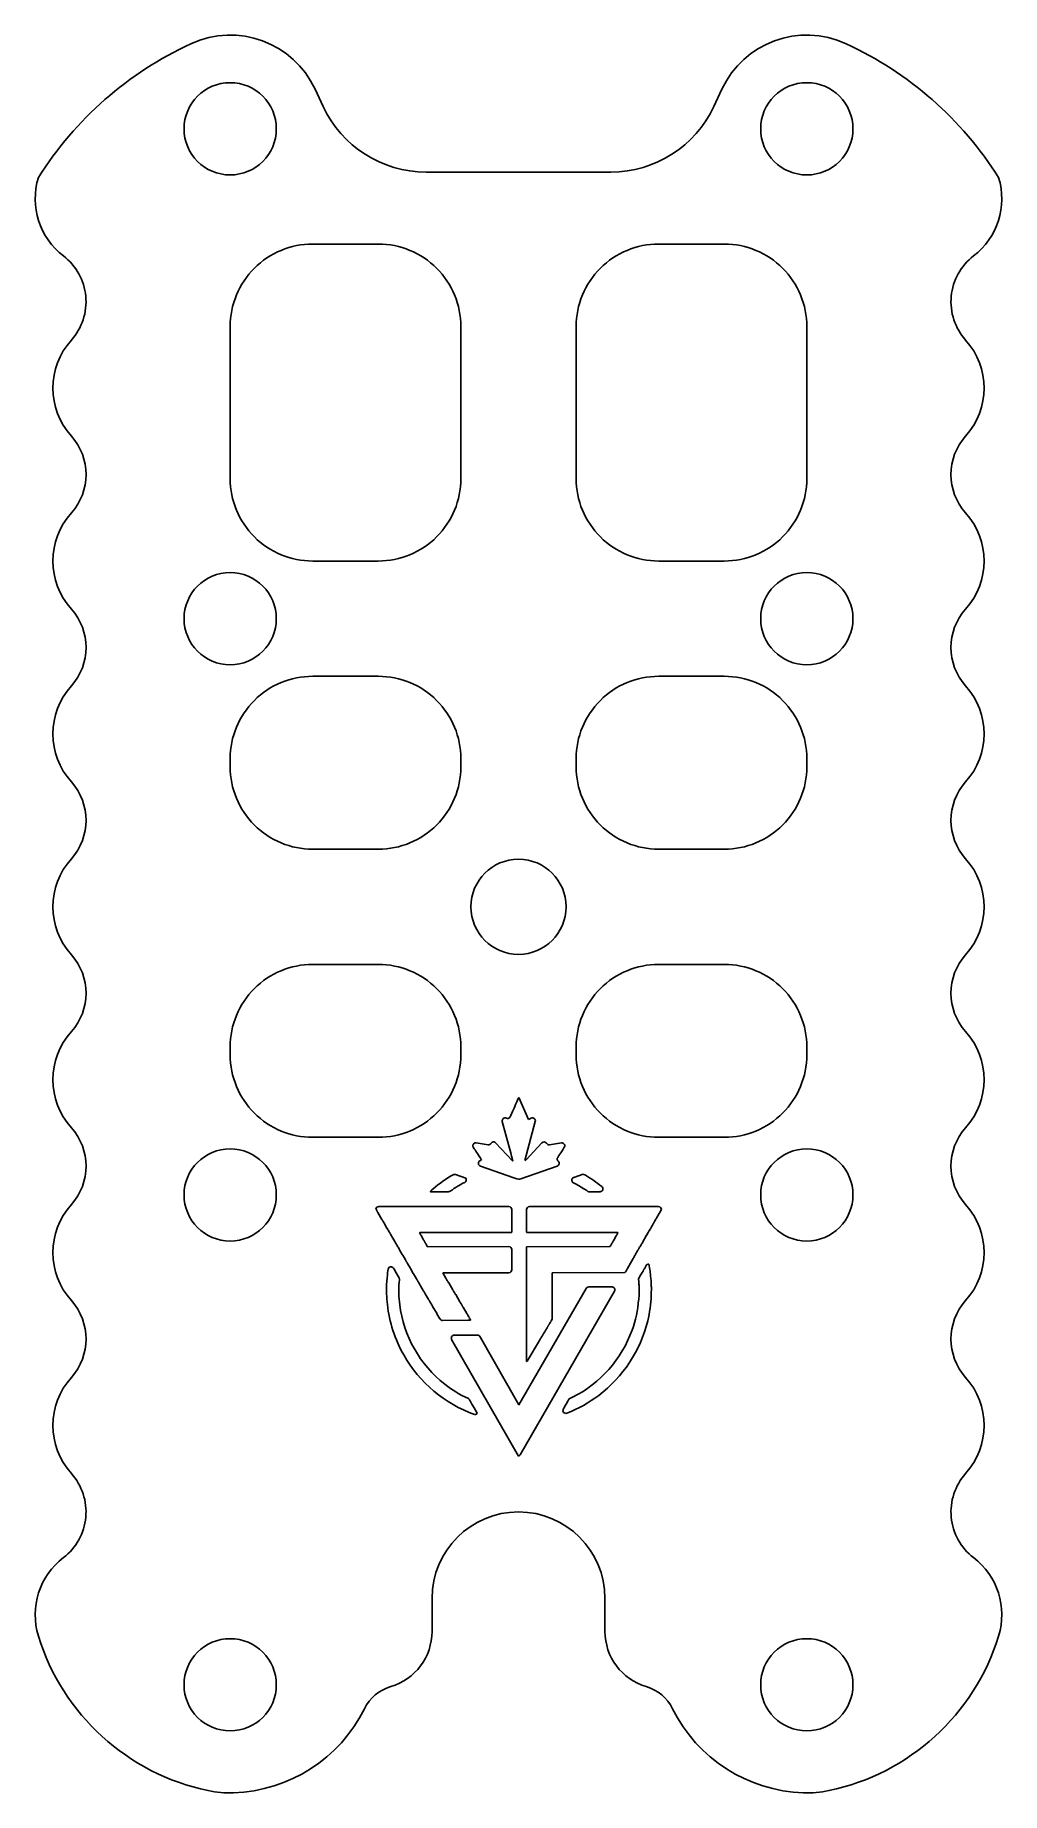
# Model space of a CAD drawing. Header units: millimetres. Extents: x -16.8 to 16.8, y -30.8 to 30.3.
import ezdxf

# ---------------------------------------------------------------- set-up
doc = ezdxf.new("R2010")
doc.units = ezdxf.units.MM
doc.layers.get('0').update_dxf_attribs({"linetype": 'CONTINUOUS'})

msp = doc.modelspace()

# ---------------------------------------------------------------- linework, layer by layer
for p, q in [((0.015, -6.618), (0.346, -7.379)), ((-0.313, -8.375), (-0.561, -7.449)), ((-0.421, -7.333), (-0.419, -7.334)), ((0.582, -7.449), (0.221, -8.802)), ((0.346, -7.379), (0.442, -7.333)), ((-1.469, -8.193), (-1.053, -8.256)), ((-0.793, -8.19), (-0.209, -8.814)), ((0.263, -8.776), (0.814, -8.19)), ((1.074, -8.256), (1.49, -8.193)), ((-1.345, -8.82), (-1.285, -8.78)), ((-0.164, -9.403), (-1.322, -8.998)), ((1.344, -8.998), (0.086, -9.438)), ((-2.184, -9.291), (-1.826, -9.417)), ((1.918, -9.392), (2.247, -9.277)), ((2.247, -9.277), (2.318, -9.316)), ((2.829, -9.89), (2.441, -9.889)), ((-4.942, -10.493), (-4.946, -10.489)), ((-4.935, -10.508), (-4.939, -10.504)), ((-4.897, -10.572), (-4.901, -10.568)), ((-4.897, -10.576), (-4.897, -10.572)), ((-4.89, -10.583), (-4.897, -10.576)), ((-4.882, -10.598), (-4.886, -10.595)), ((-4.882, -10.602), (-4.882, -10.598)), ((-4.878, -10.606), (-4.882, -10.602)), ((-4.833, -10.685), (-4.878, -10.606)), ((-4.847, -10.406), (-0.333, -10.406)), ((-4.829, -10.689), (-4.833, -10.685)), ((-4.735, -10.854), (-4.829, -10.689)), ((-4.732, -10.858), (-4.735, -10.854)), ((-4.732, -10.862), (-4.732, -10.858)), ((-4.724, -10.87), (-4.732, -10.862)), ((-4.718, -10.883), (-4.724, -10.87)), ((-4.717, -10.888), (-4.718, -10.883)), ((-4.709, -10.896), (-4.717, -10.888)), ((-4.692, -10.924), (-4.709, -10.896)), ((-4.676, -10.954), (-4.692, -10.924)), ((-4.675, -10.956), (-4.676, -10.954)), ((-4.671, -10.96), (-4.675, -10.956)), ((-4.664, -10.975), (-4.668, -10.971)), ((-4.562, -11.152), (-4.664, -10.975)), ((-0.233, -10.506), (-0.233, -11.291)), ((0.279, -11.295), (0.279, -10.506)), ((0.379, -10.406), (4.859, -10.406)), ((4.721, -10.918), (4.714, -10.926)), ((4.733, -10.896), (4.729, -10.9)), ((4.764, -10.84), (4.733, -10.896)), ((4.781, -10.813), (4.778, -10.817)), ((4.785, -10.805), (4.781, -10.809)), ((4.781, -10.809), (4.781, -10.813)), ((4.797, -10.787), (4.789, -10.794)), ((4.8, -10.779), (4.797, -10.783)), ((4.797, -10.783), (4.797, -10.787)), ((4.955, -10.508), (4.8, -10.779)), ((4.958, -10.504), (4.955, -10.508)), ((-4.559, -11.155), (-4.562, -11.152)), ((-4.464, -11.321), (-4.466, -11.319)), ((-4.46, -11.325), (-4.464, -11.321)), ((-4.46, -11.329), (-4.46, -11.325)), ((-4.453, -11.336), (-4.46, -11.329)), ((-4.447, -11.349), (-4.453, -11.336)), ((-4.446, -11.355), (-4.447, -11.349)), ((-4.438, -11.363), (-4.446, -11.355)), ((-4.407, -11.418), (-4.438, -11.363)), ((-4.4, -11.427), (-4.404, -11.423)), ((-4.393, -11.442), (-4.397, -11.438)), ((-4.291, -11.619), (-4.393, -11.442)), ((-3.425, -11.314), (-3.429, -11.318)), ((-3.429, -11.318), (-3.425, -11.325)), ((-3.421, -11.306), (-3.425, -11.31)), ((-3.425, -11.31), (-3.425, -11.314)), ((-3.425, -11.325), (-3.421, -11.329)), ((-3.418, -11.306), (-3.421, -11.306)), ((-0.252, -11.302), (-3.418, -11.306)), ((-3.395, -11.378), (-3.391, -11.381)), ((-3.388, -11.393), (-3.38, -11.4)), ((-3.38, -11.4), (-3.38, -11.404)), ((-3.38, -11.404), (-3.376, -11.408)), ((-3.376, -11.408), (-3.306, -11.533)), ((-3.282, -11.573), (-3.278, -11.577)), ((-3.275, -11.589), (-3.271, -11.592)), ((-0.244, -11.302), (-0.252, -11.302)), ((-0.233, -11.291), (-0.237, -11.295)), ((3.437, -11.306), (0.317, -11.302)), ((3.291, -11.592), (3.295, -11.589)), ((3.298, -11.577), (3.302, -11.573)), ((3.302, -11.573), (3.389, -11.42)), ((3.396, -11.408), (3.4, -11.404)), ((3.4, -11.4), (3.407, -11.393)), ((3.4, -11.404), (3.4, -11.4)), ((3.411, -11.381), (3.415, -11.378)), ((3.441, -11.306), (3.437, -11.306)), ((3.445, -11.31), (3.441, -11.306)), ((3.441, -11.329), (3.445, -11.325)), ((3.445, -11.325), (3.445, -11.31)), ((4.443, -11.397), (4.288, -11.668)), ((4.446, -11.393), (4.443, -11.397)), ((4.488, -11.318), (4.446, -11.393)), ((4.495, -11.31), (4.488, -11.318)), ((4.507, -11.287), (4.503, -11.291)), ((4.552, -11.208), (4.528, -11.248)), ((4.556, -11.205), (4.552, -11.208)), ((4.559, -11.197), (4.556, -11.201)), ((4.556, -11.201), (4.556, -11.205)), ((4.571, -11.178), (4.563, -11.186)), ((4.575, -11.171), (4.571, -11.174)), ((4.571, -11.174), (4.571, -11.178)), ((4.672, -11.001), (4.668, -11.005)), ((4.68, -10.986), (4.676, -10.99)), ((-4.287, -11.622), (-4.291, -11.619)), ((-4.193, -11.788), (-4.195, -11.786)), ((-4.19, -11.792), (-4.193, -11.788)), ((-4.19, -11.796), (-4.19, -11.792)), ((-4.182, -11.803), (-4.19, -11.796)), ((-4.174, -11.822), (-4.176, -11.816)), ((-4.167, -11.829), (-4.174, -11.822)), ((-4.136, -11.885), (-4.167, -11.829)), ((-4.129, -11.893), (-4.133, -11.89)), ((-4.122, -11.908), (-4.125, -11.905)), ((-4.033, -12.064), (-4.122, -11.908)), ((-4.016, -12.089), (-4.02, -12.085)), ((-3.922, -12.255), (-4.016, -12.089)), ((-3.271, -11.592), (-3.271, -11.596)), ((-3.271, -11.596), (-3.263, -11.603)), ((-3.222, -11.679), (-3.218, -11.683)), ((-3.207, -11.705), (-3.203, -11.709)), ((-3.203, -11.709), (-3.162, -11.784)), ((-3.162, -11.784), (-3.158, -11.788)), ((-3.158, -11.788), (-3.15, -11.792)), ((-3.15, -11.792), (-3.147, -11.796)), ((-3.147, -11.796), (-0.333, -11.795)), ((-0.233, -11.895), (-0.232, -12.599)), ((0.279, -15.786), (0.275, -11.814)), ((0.279, -11.799), (3.174, -11.792)), ((3.174, -11.792), (3.182, -11.784)), ((3.223, -11.709), (3.227, -11.705)), ((3.238, -11.683), (3.242, -11.679)), ((3.242, -11.679), (3.259, -11.65)), ((3.259, -11.65), (3.283, -11.603)), ((3.283, -11.603), (3.291, -11.596)), ((3.291, -11.596), (3.291, -11.592)), ((3.984, -12.198), (3.976, -12.206)), ((3.995, -12.176), (3.991, -12.18)), ((4.012, -12.147), (3.995, -12.176)), ((4.016, -12.137), (4.012, -12.147)), ((4.04, -12.097), (4.016, -12.137)), ((4.044, -12.093), (4.04, -12.097)), ((4.048, -12.085), (4.044, -12.089)), ((4.044, -12.089), (4.044, -12.093)), ((4.059, -12.067), (4.051, -12.074)), ((4.062, -12.059), (4.059, -12.063)), ((4.059, -12.063), (4.059, -12.067)), ((4.16, -11.89), (4.157, -11.893)), ((4.168, -11.875), (4.164, -11.878)), ((4.209, -11.807), (4.202, -11.814)), ((4.22, -11.784), (4.217, -11.788)), ((4.252, -11.729), (4.22, -11.784)), ((4.27, -11.701), (4.266, -11.705)), ((4.273, -11.694), (4.27, -11.698)), ((4.27, -11.698), (4.27, -11.701)), ((4.285, -11.675), (4.277, -11.683)), ((4.288, -11.668), (4.285, -11.671)), ((4.285, -11.671), (4.285, -11.675)), ((-4.335, -12.542), (-4.314, -12.579)), ((-3.919, -12.259), (-3.922, -12.255)), ((-3.919, -12.262), (-3.919, -12.259)), ((-3.911, -12.27), (-3.919, -12.262)), ((-3.903, -12.285), (-3.907, -12.281)), ((-3.903, -12.289), (-3.903, -12.285)), ((-3.9, -12.293), (-3.903, -12.289)), ((-3.858, -12.36), (-3.862, -12.356)), ((-3.851, -12.375), (-3.854, -12.372)), ((-3.762, -12.531), (-3.851, -12.375)), ((-3.745, -12.556), (-3.749, -12.552)), ((-3.651, -12.722), (-3.745, -12.556)), ((-3.647, -12.725), (-3.651, -12.722)), ((-3.647, -12.729), (-3.647, -12.725)), ((-3.64, -12.737), (-3.647, -12.729)), ((-3.538, -12.914), (-3.64, -12.737)), ((-0.332, -12.699), (-2.63, -12.699)), ((-2.63, -12.699), (-2.522, -12.884)), ((3.694, -12.695), (1.171, -12.699)), ((3.705, -12.676), (3.703, -12.681)), ((3.709, -12.673), (3.705, -12.676)), ((3.74, -12.617), (3.709, -12.673)), ((3.758, -12.59), (3.754, -12.594)), ((3.761, -12.582), (3.758, -12.586)), ((3.758, -12.586), (3.758, -12.59)), ((3.773, -12.564), (3.765, -12.571)), ((3.776, -12.556), (3.773, -12.56)), ((3.773, -12.56), (3.773, -12.564)), ((3.931, -12.285), (3.776, -12.556)), ((3.935, -12.281), (3.931, -12.285)), ((3.976, -12.206), (3.935, -12.281)), ((-4.573, -13.117), (-4.558, -12.875)), ((-4.133, -12.941), (-4.141, -13.034)), ((-3.534, -12.917), (-3.538, -12.914)), ((-3.497, -12.981), (-3.501, -12.978)), ((-3.497, -12.985), (-3.497, -12.981)), ((-3.489, -12.993), (-3.497, -12.985)), ((-3.482, -13.008), (-3.485, -13.004)), ((-3.482, -13.011), (-3.482, -13.008)), ((-3.478, -13.015), (-3.482, -13.011)), ((-3.388, -13.17), (-3.389, -13.167)), ((-3.384, -13.173), (-3.388, -13.17)), ((-3.314, -13.295), (-3.384, -13.173)), ((-3.286, -13.339), (-3.29, -13.335)), ((-3.278, -13.354), (-3.282, -13.35)), ((-3.245, -13.414), (-3.261, -13.382)), ((-3.241, -13.418), (-3.245, -13.414)), ((-3.241, -13.422), (-3.241, -13.418)), ((-2.522, -12.884), (-2.518, -12.887)), ((-2.514, -12.899), (-2.507, -12.906)), ((-2.507, -12.906), (-2.507, -12.91)), ((-2.507, -12.91), (-2.503, -12.914)), ((-2.494, -12.931), (-2.472, -12.97)), ((-2.469, -12.974), (-2.462, -12.981)), ((-2.462, -12.981), (-2.462, -12.985)), ((-2.462, -12.985), (-2.458, -12.989)), ((-2.425, -13.047), (-2.424, -13.049)), ((-2.424, -13.049), (-2.42, -13.053)), ((-2.42, -13.053), (-2.281, -13.29)), ((-2.281, -13.29), (-2.277, -13.294)), ((-2.273, -13.305), (-2.266, -13.313)), ((-2.266, -13.313), (-2.266, -13.316)), ((-2.266, -13.316), (-2.262, -13.32)), ((-2.253, -13.338), (-2.231, -13.376)), ((-2.228, -13.38), (-2.221, -13.388)), ((-2.221, -13.388), (-2.221, -13.392)), ((-2.221, -13.392), (-2.217, -13.395)), ((4.612, -13.281), (4.605, -13.39)), ((-3.233, -13.429), (-3.241, -13.422)), ((-3.132, -13.606), (-3.233, -13.429)), ((-3.128, -13.61), (-3.132, -13.606)), ((-3.09, -13.674), (-3.094, -13.67)), ((-3.09, -13.678), (-3.09, -13.674)), ((-3.083, -13.685), (-3.09, -13.678)), ((-3.075, -13.7), (-3.079, -13.697)), ((-3.075, -13.704), (-3.075, -13.7)), ((-3.071, -13.708), (-3.075, -13.704)), ((-2.981, -13.862), (-2.982, -13.86)), ((-2.977, -13.866), (-2.981, -13.862)), ((-2.838, -14.107), (-2.977, -13.866)), ((-2.184, -13.454), (-2.183, -13.456)), ((-2.183, -13.456), (-2.179, -13.459)), ((-2.179, -13.459), (-2.032, -13.712)), ((-2.032, -13.712), (-2.025, -13.719)), ((-2.025, -13.719), (-2.025, -13.723)), ((-2.025, -13.723), (-2.021, -13.727)), ((-2.012, -13.744), (-1.99, -13.783)), ((-1.987, -13.787), (-1.984, -13.791)), ((-1.984, -13.791), (-1.967, -13.819)), ((-1.943, -13.86), (-1.942, -13.862)), ((-1.942, -13.862), (-1.938, -13.866)), ((-1.927, -13.889), (-1.923, -13.892)), ((-1.923, -13.892), (-1.792, -14.118)), ((4.17, -13.609), (4.18, -13.49)), ((-2.834, -14.111), (-2.838, -14.107)), ((-2.834, -14.115), (-2.834, -14.111)), ((-2.827, -14.122), (-2.834, -14.115)), ((-2.725, -14.299), (-2.827, -14.122)), ((-2.721, -14.303), (-2.725, -14.299)), ((-2.721, -14.304), (-2.721, -14.303)), ((-1.761, -14.348), (-2.632, -14.356)), ((-1.792, -14.118), (-1.784, -14.126)), ((-1.784, -14.126), (-1.784, -14.13)), ((-1.784, -14.13), (-1.78, -14.133)), ((-1.771, -14.151), (-1.749, -14.19)), ((-1.746, -14.194), (-1.742, -14.197)), ((-1.742, -14.197), (-1.726, -14.226)), ((-1.702, -14.266), (-1.701, -14.269)), ((-1.701, -14.269), (-1.697, -14.273)), ((-1.694, -14.284), (-1.69, -14.288)), ((-1.69, -14.288), (-1.69, -14.291)), ((-1.69, -14.291), (-1.682, -14.299)), ((-1.663, -14.337), (-1.667, -14.34)), ((-1.667, -14.34), (-1.667, -14.344)), ((0.992, -14.608), (0.97, -14.647)), ((0.998, -14.6), (0.994, -14.604)), ((1.015, -14.572), (0.998, -14.6)), ((1.039, -14.529), (1.038, -14.531)), ((1.043, -14.525), (1.039, -14.529)), ((1.06, -14.496), (1.043, -14.525)), ((1.085, -14.453), (1.083, -14.456)), ((1.088, -14.45), (1.085, -14.453)), ((1.105, -14.421), (1.088, -14.45)), ((1.13, -14.378), (1.129, -14.38)), ((1.134, -14.374), (1.13, -14.378)), ((0.723, -15.056), (0.302, -15.764)), ((0.731, -15.048), (0.723, -15.056)), ((0.735, -15.041), (0.731, -15.044)), ((0.731, -15.044), (0.731, -15.048)), ((0.766, -14.984), (0.744, -15.023)), ((0.776, -14.973), (0.769, -14.981)), ((0.78, -14.965), (0.776, -14.969)), ((0.776, -14.969), (0.776, -14.973)), ((0.811, -14.909), (0.789, -14.948)), ((0.821, -14.898), (0.814, -14.905)), ((0.825, -14.89), (0.821, -14.894)), ((0.821, -14.894), (0.821, -14.898)), ((0.856, -14.834), (0.834, -14.873)), ((0.866, -14.822), (0.859, -14.83)), ((0.87, -14.815), (0.866, -14.818)), ((0.866, -14.818), (0.866, -14.822)), ((0.902, -14.759), (0.879, -14.798)), ((0.912, -14.747), (0.904, -14.755)), ((0.915, -14.739), (0.912, -14.743)), ((0.912, -14.743), (0.912, -14.747)), ((0.947, -14.683), (0.925, -14.722)), ((0.957, -14.672), (0.949, -14.679)), ((0.96, -14.664), (0.957, -14.668)), ((0.957, -14.668), (0.957, -14.672)), ((0.298, -15.771), (0.294, -15.775)), ((0.294, -15.775), (0.294, -15.778)), ((0.302, -15.764), (0.298, -15.767)), ((0.298, -15.767), (0.298, -15.771))]:
    msp.add_line(p, q)
for points in [[(16.652, 25.309, 0.145056), (11.361, 29.951, 0.412977), (7.054, 28.374), (6.774, 27.773, -0.291473), (3.207, 25.5), (-3.207, 25.5, -0.291473), (-6.774, 27.773), (-7.054, 28.374, 0.412977), (-11.361, 29.951, 0.145056), (-16.652, 25.309, 0.31374), (-15.784, 22.588, -0.436641), (-15.509, 19.667, 0.381966), (-15.509, 16.333, -0.381966), (-15.509, 13.667, 0.381966), (-15.509, 10.333, -0.381966), (-15.509, 7.667, 0.381966), (-15.509, 4.333, -0.381966), (-15.509, 1.667, 0.381966), (-15.509, -1.667, -0.381966), (-15.509, -4.333, 0.381966), (-15.509, -7.667, -0.381966), (-15.509, -10.333, 0.381966), (-15.509, -13.667, -0.381966), (-15.509, -16.333, 0.381966), (-15.509, -19.667, -0.436641), (-15.784, -22.588, 0.31374), (-16.652, -25.309, 0.272888), (-10.768, -30.671, 0.059531), (-9.881, -30.748, 0.276386), (-5.344, -27.833, -0.208063), (-4.429, -27.063, 0.331679), (-3, -25.146), (-3, -24, -1), (3, -24), (3, -25.146, 0.331679), (4.429, -27.063, -0.208063), (5.344, -27.833, 0.276386), (9.881, -30.748, 0.059531), (10.768, -30.671, 0.272888), (16.652, -25.309, 0.31374), (15.784, -22.588, -0.436641), (15.509, -19.667, 0.381966), (15.509, -16.333, -0.381966), (15.509, -13.667, 0.381966), (15.509, -10.333, -0.381966), (15.509, -7.667, 0.381966), (15.509, -4.333, -0.381966), (15.509, -1.667, 0.381966), (15.509, 1.667, -0.381966), (15.509, 4.333, 0.381966), (15.509, 7.667, -0.381966), (15.509, 10.333, 0.381966), (15.509, 13.667, -0.381966), (15.509, 16.333, 0.381966), (15.509, 19.667, -0.436641), (15.784, 22.588, 0.31374)], [(-7.138, 23), (-4.862, 23, -0.414214), (-2, 20.138), (-2, 14.862, -0.414214), (-4.862, 12), (-7.138, 12, -0.414214), (-10, 14.862), (-10, 20.138, -0.414214)], [(10, 20.138), (10, 14.862, -0.414214), (7.138, 12), (4.862, 12, -0.414214), (2, 14.862), (2, 20.138, -0.414214), (4.862, 23), (7.138, 23, -0.414214)], [(-2, 5.138), (-2, 4.862, -0.414214), (-4.862, 2), (-7.138, 2, -0.414214), (-10, 4.862), (-10, 5.138, -0.414214), (-7.138, 8), (-4.862, 8, -0.414214)], [(10, 5.138), (10, 4.862, -0.414214), (7.138, 2), (4.862, 2, -0.414214), (2, 4.862), (2, 5.138, -0.414214), (4.862, 8), (7.138, 8, -0.414214)], [(-2, -4.862), (-2, -5.138, -0.414214), (-4.862, -8), (-7.138, -8, -0.414214), (-10, -5.138), (-10, -4.862, -0.414214), (-7.138, -2), (-4.862, -2, -0.414214)], [(10, -4.862), (10, -5.138, -0.414214), (7.138, -8), (4.862, -8, -0.414214), (2, -5.138), (2, -4.862, -0.414214), (4.862, -2), (7.138, -2, -0.414214)], [(0.001, -19.062), (-2.319, -15.017, -0.575873), (-2.233, -14.868), (-1.424, -14.866, -0.269421), (-1.337, -14.916), (-1.32, -14.946), (0.016, -17.283), (2.348, -13.243, -0.267989), (2.434, -13.193), (3.244, -13.193, -0.577339), (3.331, -13.343), (0.055, -19.017, -0.179751)]]:
    msp.add_lwpolyline(points, format="xyb", close=True)
for centre, radius in [((-10, 27), 1.6), ((10, 27), 1.6), ((-10, 10), 1.6), ((10, 10), 1.6), ((0, 0), 1.65), ((-10, -10), 1.6), ((10, -10), 1.6), ((-10, -27), 1.6), ((10, -27), 1.6)]:
    msp.add_circle(centre, radius)
for centre, start, end in [((-0.465, -7.423), 64.28856, 194.99358), ((0.485, -7.423), -14.92908, 115.6902), ((0.886, -8.259), 30.436, 136.76448), ((1.059, -8.158), 210.436, 278.62315), ((0.191, -8.707), 287.87767, 316.76448), ((1.311, -8.904), -70.74082, 48.91059), ((-4.847, -10.506), 90, 170.27877), ((-0.333, -10.506), -0.01668, 90), ((0.379, -10.506), 90, 180), ((4.859, -10.506), 0.97616, 90), ((-0.31, -11.227), 310.95367, 317.10831), ((0.317, -11.202), 247.66858, 269.92982), ((-0.333, -11.895), 0.01628, 90.01011), ((0.374, -11.831), 161.24422, 170.22911), ((-0.332, -12.599), -90, 0.01628), ((-2.633, -14.256), 208.3989, 270.52271), ((0.242, -15.693), 291.7805, 301.35201), ((-1.514, -17.52), 266.43085, 325.90188)]:
    msp.add_arc(centre, 0.1, start, end)
for points in [[(-0.284, -7.284), (-0.146, -6.966), (-0.166, -7.013), (-0.009, -6.651)], [(-1.285, -8.78), (-1.462, -8.508), (-1.469, -8.497), (-1.567, -8.347)], [(-0.204, -8.812), (-0.197, -8.806), (-0.181, -8.868), (-0.313, -8.375)], [(1.588, -8.347), (1.501, -8.48), (1.486, -8.504), (1.359, -8.699)], [(-0.209, -8.814), (-0.207, -8.814), (-0.205, -8.813), (-0.204, -8.812)], [(-2.964, -9.79), (-2.743, -9.601), (-2.507, -9.435), (-2.267, -9.299)], [(-2.026, -9.652), (-2.181, -9.74), (-2.132, -9.709), (-2.37, -9.869)], [(-1.865, -9.563), (-1.907, -9.584), (-1.935, -9.6), (-2.026, -9.652)], [(-1.865, -9.563), (-1.839, -9.55), (-1.8, -9.502), (-1.81, -9.441), (-1.826, -9.417)], [(0.086, -9.438), (0.001, -9.468), (0.036, -9.473), (-0.164, -9.403)], [(2.289, -9.8), (2.178, -9.726), (2.034, -9.643), (1.905, -9.575)], [(2.318, -9.316), (2.509, -9.427), (2.718, -9.572), (2.892, -9.712)], [(2.829, -9.89), (2.87, -9.89), (2.95, -9.833), (2.924, -9.738), (2.892, -9.712)], [(-3.058, -9.881), (-3.06, -9.873), (-3.056, -9.869), (-2.964, -9.79)], [(-2.928, -9.89), (-3.075, -9.89), (-3.056, -9.891), (-3.058, -9.881)], [(-2.37, -9.869), (-2.406, -9.893), (-2.326, -9.89), (-2.928, -9.89)], [(2.429, -9.888), (2.419, -9.887), (2.422, -9.888), (2.289, -9.8)], [(-4.939, -10.504), (-4.94, -10.501), (-4.942, -10.495), (-4.942, -10.493)], [(-4.918, -10.537), (-4.928, -10.52), (-4.925, -10.524), (-4.935, -10.508)], [(-4.906, -10.558), (-4.911, -10.552), (-4.909, -10.555), (-4.918, -10.537)], [(-4.901, -10.568), (-4.904, -10.562), (-4.903, -10.562), (-4.906, -10.558)], [(-4.886, -10.595), (-4.887, -10.59), (-4.887, -10.589), (-4.89, -10.583)], [(-4.668, -10.971), (-4.669, -10.968), (-4.671, -10.962), (-4.671, -10.96)], [(4.69, -10.969), (4.681, -10.984), (4.682, -10.981), (4.68, -10.986)], [(4.714, -10.926), (4.7, -10.951), (4.703, -10.944), (4.69, -10.969)], [(4.729, -10.9), (4.726, -10.904), (4.722, -10.913), (4.721, -10.918)], [(4.778, -10.817), (4.773, -10.824), (4.774, -10.822), (4.764, -10.84)], [(4.789, -10.794), (4.787, -10.797), (4.786, -10.801), (4.785, -10.805)], [(-4.466, -11.319), (-4.519, -11.225), (-4.506, -11.249), (-4.559, -11.155)], [(-4.404, -11.423), (-4.406, -11.42), (-4.405, -11.421), (-4.407, -11.418)], [(-4.397, -11.438), (-4.398, -11.435), (-4.4, -11.429), (-4.4, -11.427)], [(-3.421, -11.329), (-3.421, -11.332), (-3.407, -11.359), (-3.395, -11.378)], [(-3.391, -11.381), (-3.39, -11.388), (-3.391, -11.387), (-3.388, -11.393)], [(-3.306, -11.533), (-3.297, -11.549), (-3.29, -11.56), (-3.282, -11.573)], [(-3.278, -11.577), (-3.276, -11.583), (-3.276, -11.583), (-3.275, -11.589)], [(3.295, -11.589), (3.295, -11.584), (3.296, -11.58), (3.298, -11.577)], [(3.389, -11.42), (3.393, -11.413), (3.392, -11.415), (3.396, -11.408)], [(3.407, -11.393), (3.41, -11.387), (3.41, -11.387), (3.411, -11.381)], [(3.415, -11.378), (3.416, -11.372), (3.415, -11.374), (3.424, -11.361)], [(3.424, -11.361), (3.437, -11.337), (3.441, -11.33), (3.441, -11.329)], [(4.503, -11.291), (4.5, -11.295), (4.496, -11.304), (4.495, -11.31)], [(4.522, -11.261), (4.509, -11.28), (4.511, -11.276), (4.507, -11.287)], [(4.528, -11.248), (4.522, -11.261), (4.523, -11.26), (4.522, -11.261)], [(4.563, -11.186), (4.561, -11.189), (4.56, -11.192), (4.559, -11.197)], [(4.642, -11.05), (4.603, -11.119), (4.613, -11.102), (4.575, -11.171)], [(4.668, -11.005), (4.66, -11.019), (4.652, -11.032), (4.642, -11.05)], [(4.676, -10.99), (4.675, -10.995), (4.675, -10.995), (4.672, -11.001)], [(-4.195, -11.786), (-4.248, -11.692), (-4.234, -11.716), (-4.287, -11.622)], [(-4.176, -11.816), (-4.179, -11.809), (-4.179, -11.811), (-4.182, -11.803)], [(-4.133, -11.89), (-4.134, -11.887), (-4.134, -11.888), (-4.136, -11.885)], [(-4.125, -11.905), (-4.127, -11.903), (-4.129, -11.898), (-4.129, -11.893)], [(-4.02, -12.085), (-4.027, -12.073), (-4.026, -12.076), (-4.033, -12.064)], [(-3.263, -11.603), (-3.255, -11.624), (-3.256, -11.621), (-3.246, -11.636)], [(-3.246, -11.636), (-3.232, -11.66), (-3.236, -11.654), (-3.222, -11.679)], [(-3.218, -11.683), (-3.216, -11.687), (-3.209, -11.701), (-3.207, -11.705)], [(3.182, -11.784), (3.183, -11.78), (3.18, -11.785), (3.202, -11.748)], [(3.202, -11.748), (3.214, -11.725), (3.211, -11.731), (3.223, -11.709)], [(3.227, -11.705), (3.229, -11.701), (3.236, -11.687), (3.238, -11.683)], [(3.991, -12.18), (3.988, -12.184), (3.984, -12.192), (3.984, -12.198)], [(4.051, -12.074), (4.049, -12.077), (4.048, -12.081), (4.048, -12.085)], [(4.13, -11.939), (4.091, -12.007), (4.101, -11.99), (4.062, -12.059)], [(4.157, -11.893), (4.148, -11.908), (4.14, -11.921), (4.13, -11.939)], [(4.164, -11.878), (4.163, -11.883), (4.163, -11.884), (4.16, -11.89)], [(4.178, -11.858), (4.169, -11.872), (4.17, -11.87), (4.168, -11.875)], [(4.202, -11.814), (4.188, -11.839), (4.191, -11.833), (4.178, -11.858)], [(4.217, -11.788), (4.214, -11.792), (4.21, -11.801), (4.209, -11.807)], [(4.266, -11.705), (4.261, -11.712), (4.262, -11.71), (4.252, -11.729)], [(4.277, -11.683), (4.275, -11.686), (4.274, -11.689), (4.273, -11.694)], [(-4.558, -12.875), (-4.543, -12.74), (-4.533, -12.653), (-4.521, -12.577)], [(-4.335, -12.542), (-4.356, -12.507), (-4.445, -12.466), (-4.515, -12.536), (-4.521, -12.577)], [(-4.314, -12.579), (-4.104, -12.947), (-4.13, -12.896), (-4.133, -12.941)], [(-3.907, -12.281), (-3.909, -12.276), (-3.909, -12.276), (-3.911, -12.27)], [(-3.866, -12.349), (-3.885, -12.317), (-3.88, -12.325), (-3.9, -12.293)], [(-3.862, -12.356), (-3.863, -12.355), (-3.862, -12.356), (-3.866, -12.349)], [(-3.854, -12.372), (-3.856, -12.369), (-3.858, -12.365), (-3.858, -12.36)], [(-3.749, -12.552), (-3.756, -12.54), (-3.754, -12.543), (-3.762, -12.531)], [(1.171, -12.699), (1.171, -13.508), (1.171, -13.305), (1.173, -14.114)], [(3.694, -12.695), (3.695, -12.693), (3.698, -12.688), (3.701, -12.683), (3.703, -12.681)], [(3.754, -12.594), (3.749, -12.6), (3.75, -12.599), (3.74, -12.617)], [(3.765, -12.571), (3.763, -12.574), (3.762, -12.578), (3.761, -12.582)], [(4.213, -12.823), (4.347, -12.592), (4.346, -12.593), (4.427, -12.453)], [(4.52, -12.403), (4.502, -12.402), (4.464, -12.41), (4.436, -12.437), (4.427, -12.453)], [(4.52, -12.403), (4.556, -12.577), (4.573, -12.696), (4.59, -12.893)], [(-4.549, -13.805), (-4.577, -13.544), (-4.585, -13.306), (-4.573, -13.117)], [(-4.141, -13.034), (-4.16, -13.243), (-4.151, -13.558), (-4.12, -13.81)], [(-3.518, -12.946), (-3.527, -12.93), (-3.525, -12.934), (-3.534, -12.917)], [(-3.506, -12.968), (-3.51, -12.961), (-3.509, -12.964), (-3.518, -12.946)], [(-3.501, -12.978), (-3.503, -12.971), (-3.503, -12.972), (-3.506, -12.968)], [(-3.485, -13.004), (-3.487, -12.999), (-3.487, -12.999), (-3.489, -12.993)], [(-3.389, -13.167), (-3.44, -13.08), (-3.427, -13.102), (-3.478, -13.015)], [(-3.29, -13.335), (-3.298, -13.322), (-3.305, -13.31), (-3.314, -13.295)], [(-3.282, -13.35), (-3.285, -13.344), (-3.285, -13.345), (-3.286, -13.339)], [(-3.261, -13.382), (-3.277, -13.36), (-3.274, -13.364), (-3.278, -13.354)], [(-2.518, -12.887), (-2.518, -12.89), (-2.516, -12.896), (-2.514, -12.899)], [(-2.503, -12.914), (-2.501, -12.92), (-2.503, -12.918), (-2.494, -12.931)], [(-2.472, -12.97), (-2.471, -12.972), (-2.47, -12.972), (-2.469, -12.974)], [(-2.458, -12.989), (-2.457, -12.993), (-2.459, -12.99), (-2.449, -13.007)], [(-2.449, -13.007), (-2.445, -13.014), (-2.439, -13.024), (-2.425, -13.047)], [(-2.277, -13.294), (-2.277, -13.296), (-2.275, -13.302), (-2.273, -13.305)], [(-2.262, -13.32), (-2.26, -13.327), (-2.262, -13.324), (-2.253, -13.338)], [(-2.231, -13.376), (-2.23, -13.378), (-2.23, -13.379), (-2.228, -13.38)], [(-2.217, -13.395), (-2.216, -13.399), (-2.217, -13.397), (-2.208, -13.413)], [(-2.208, -13.413), (-2.204, -13.42), (-2.199, -13.43), (-2.184, -13.454)], [(4.168, -12.989), (4.161, -12.901), (4.154, -12.925), (4.213, -12.823)], [(4.18, -13.49), (4.184, -13.116), (4.186, -13.188), (4.168, -12.989)], [(4.59, -12.893), (4.605, -13.06), (4.603, -13.021), (4.605, -13.165)], [(4.605, -13.39), (4.604, -13.463), (4.604, -13.445), (4.603, -13.518)], [(4.605, -13.165), (4.609, -13.232), (4.608, -13.215), (4.612, -13.281)], [(-3.98, -15.554), (-4.284, -15.023), (-4.485, -14.403), (-4.549, -13.805)], [(-4.12, -13.81), (-3.989, -14.886), (-3.415, -15.897), (-2.555, -16.568)], [(-3.111, -13.639), (-3.121, -13.622), (-3.118, -13.626), (-3.128, -13.61)], [(-3.099, -13.66), (-3.104, -13.654), (-3.102, -13.657), (-3.111, -13.639)], [(-3.094, -13.67), (-3.097, -13.664), (-3.096, -13.664), (-3.099, -13.66)], [(-3.079, -13.697), (-3.08, -13.692), (-3.08, -13.691), (-3.083, -13.685)], [(-2.982, -13.86), (-3.033, -13.773), (-3.021, -13.795), (-3.071, -13.708)], [(-2.021, -13.727), (-2.019, -13.734), (-2.021, -13.731), (-2.012, -13.744)], [(-1.99, -13.783), (-1.989, -13.785), (-1.989, -13.785), (-1.987, -13.787)], [(-1.967, -13.819), (-1.957, -13.838), (-1.959, -13.835), (-1.953, -13.843)], [(-1.953, -13.843), (-1.949, -13.848), (-1.948, -13.85), (-1.943, -13.86)], [(-1.938, -13.866), (-1.936, -13.87), (-1.929, -13.885), (-1.927, -13.889)], [(3.939, -14.695), (4.065, -14.349), (4.137, -14.014), (4.17, -13.609)], [(4.603, -13.518), (4.599, -13.736), (4.547, -14.098), (4.48, -14.374)], [(-1.78, -14.133), (-1.778, -14.14), (-1.78, -14.138), (-1.771, -14.151)], [(-1.678, -14.344), (-1.768, -14.344), (-1.756, -14.343), (-1.761, -14.348)], [(-1.749, -14.19), (-1.748, -14.192), (-1.748, -14.192), (-1.746, -14.194)], [(-1.726, -14.226), (-1.716, -14.245), (-1.718, -14.241), (-1.712, -14.25)], [(-1.712, -14.25), (-1.708, -14.255), (-1.707, -14.257), (-1.702, -14.266)], [(-1.697, -14.273), (-1.695, -14.279), (-1.695, -14.279), (-1.694, -14.284)], [(-1.682, -14.299), (-1.678, -14.309), (-1.676, -14.313), (-1.668, -14.323)], [(-1.667, -14.344), (-1.67, -14.344), (-1.671, -14.343), (-1.673, -14.344)], [(-1.668, -14.323), (-1.665, -14.327), (-1.665, -14.328), (-1.663, -14.337)], [(0.994, -14.604), (0.993, -14.605), (0.993, -14.606), (0.992, -14.608)], [(1.029, -14.548), (1.022, -14.556), (1.024, -14.553), (1.015, -14.572)], [(1.038, -14.531), (1.033, -14.541), (1.032, -14.543), (1.029, -14.548)], [(1.074, -14.473), (1.068, -14.481), (1.07, -14.477), (1.06, -14.496)], [(1.083, -14.456), (1.079, -14.466), (1.078, -14.468), (1.074, -14.473)], [(1.119, -14.397), (1.113, -14.405), (1.115, -14.402), (1.105, -14.421)], [(1.129, -14.38), (1.124, -14.39), (1.123, -14.392), (1.119, -14.397)], [(1.173, -14.114), (1.173, -14.334), (1.178, -14.297), (1.134, -14.374)], [(4.48, -14.374), (4.232, -15.398), (3.625, -16.32), (2.782, -16.956)], [(0.744, -15.023), (0.734, -15.038), (0.736, -15.035), (0.735, -15.041)], [(0.769, -14.981), (0.768, -14.982), (0.767, -14.983), (0.766, -14.984)], [(0.789, -14.948), (0.779, -14.962), (0.781, -14.96), (0.78, -14.965)], [(0.814, -14.905), (0.813, -14.906), (0.812, -14.907), (0.811, -14.909)], [(0.834, -14.873), (0.825, -14.887), (0.826, -14.885), (0.825, -14.89)], [(0.859, -14.83), (0.858, -14.831), (0.857, -14.832), (0.856, -14.834)], [(0.879, -14.798), (0.87, -14.812), (0.871, -14.809), (0.87, -14.815)], [(0.904, -14.755), (0.903, -14.756), (0.902, -14.757), (0.902, -14.759)], [(0.925, -14.722), (0.915, -14.736), (0.916, -14.734), (0.915, -14.739)], [(0.949, -14.679), (0.948, -14.68), (0.948, -14.682), (0.947, -14.683)], [(0.97, -14.647), (0.96, -14.661), (0.961, -14.659), (0.96, -14.664)], [(1.894, -17.01), (2.836, -16.537), (3.572, -15.704), (3.939, -14.695)], [(-1.521, -17.619), (-2.565, -17.244), (-3.429, -16.519), (-3.98, -15.554)], [(-2.555, -16.568), (-2.286, -16.777), (-2.066, -16.913), (-1.739, -17.07)], [(-1.739, -17.07), (-1.715, -17.082), (-1.759, -17.01), (-1.432, -17.576)], [(2.782, -16.956), (2.44, -17.213), (2.072, -17.419), (1.677, -17.573)], [(1.711, -17.155), (1.76, -17.069), (1.734, -17.09), (1.894, -17.01)], [(1.554, -17.43), (1.534, -17.466), (1.544, -17.563), (1.639, -17.588), (1.677, -17.573)], [(1.554, -17.43), (1.59, -17.367), (1.618, -17.318), (1.711, -17.155)]]:
    msp.add_open_spline(points, degree=3)
for points, knots in [([(0.015, -6.618), (0.01, -6.623), (0.005, -6.628), (-0.003, -6.639), (-0.006, -6.645), (-0.009, -6.651)], [0, 0, 0, 0, 0.002063701, 0.002063701, 0.004127403, 0.004127403, 0.004127403, 0.004127403]), ([(-0.284, -7.284), (-0.289, -7.296), (-0.297, -7.307), (-0.315, -7.325), (-0.326, -7.332), (-0.35, -7.342), (-0.363, -7.344), (-0.384, -7.344), (-0.391, -7.343), (-0.405, -7.34), (-0.412, -7.337), (-0.419, -7.334)], [0, 0, 0, 0, 0.00390644, 0.00390644, 0.00781289, 0.00781289, 0.01171933, 0.01171933, 0.01392782, 0.01392782, 0.0161363, 0.0161363, 0.0161363, 0.0161363]), ([(-1.469, -8.193), (-1.482, -8.191), (-1.495, -8.192), (-1.52, -8.198), (-1.532, -8.204), (-1.553, -8.219), (-1.562, -8.229), (-1.576, -8.251), (-1.58, -8.263), (-1.584, -8.289), (-1.584, -8.302), (-1.578, -8.326), (-1.574, -8.337), (-1.567, -8.347)], [0, 0, 0, 0, 0.00390644, 0.00390644, 0.00781289, 0.00781289, 0.01171933, 0.01171933, 0.01562578, 0.01562578, 0.01953222, 0.01953222, 0.02304841, 0.02304841, 0.02304841, 0.02304841]), ([(-0.952, -8.208), (-0.955, -8.214), (-0.959, -8.219), (-0.973, -8.234), (-0.983, -8.242), (-1.004, -8.251), (-1.013, -8.254), (-1.033, -8.257), (-1.043, -8.257), (-1.053, -8.256)], [0.00580638, 0.00580638, 0.00580638, 0.00580638, 0.00781289, 0.00781289, 0.01171933, 0.01171933, 0.01470516, 0.01470516, 0.01769099, 0.01769099, 0.01769099, 0.01769099]), ([(-0.793, -8.19), (-0.802, -8.181), (-0.813, -8.173), (-0.836, -8.163), (-0.849, -8.159), (-0.875, -8.158), (-0.888, -8.161), (-0.911, -8.169), (-0.921, -8.175), (-0.939, -8.189), (-0.946, -8.198), (-0.952, -8.208)], [0, 0, 0, 0, 0.00390644, 0.00390644, 0.00781289, 0.00781289, 0.01171933, 0.01171933, 0.01515374, 0.01515374, 0.01858814, 0.01858814, 0.01858814, 0.01858814]), ([(1.588, -8.347), (1.595, -8.336), (1.6, -8.324), (1.605, -8.298), (1.605, -8.285), (1.6, -8.26), (1.595, -8.248), (1.58, -8.226), (1.571, -8.217), (1.549, -8.202), (1.537, -8.197), (1.513, -8.192), (1.501, -8.192), (1.49, -8.193)], [0, 0, 0, 0, 0.00390644, 0.00390644, 0.00781289, 0.00781289, 0.01171933, 0.01171933, 0.01562578, 0.01562578, 0.01953222, 0.01953222, 0.02306591, 0.02306591, 0.02306591, 0.02306591]), ([(-1.345, -8.82), (-1.356, -8.828), (-1.365, -8.837), (-1.38, -8.858), (-1.385, -8.871), (-1.39, -8.896), (-1.39, -8.909), (-1.385, -8.935), (-1.38, -8.947), (-1.367, -8.967), (-1.36, -8.975), (-1.343, -8.989), (-1.333, -8.994), (-1.322, -8.998)], [0, 0, 0, 0, 0.00390644, 0.00390644, 0.00781289, 0.00781289, 0.01171933, 0.01171933, 0.01562578, 0.01562578, 0.01892984, 0.01892984, 0.0222339, 0.0222339, 0.0222339, 0.0222339]), ([(1.377, -8.829), (1.367, -8.82), (1.359, -8.81), (1.347, -8.786), (1.344, -8.774), (1.342, -8.75), (1.343, -8.739), (1.348, -8.718), (1.353, -8.708), (1.359, -8.699)], [0, 0, 0, 0, 0.00390644, 0.00390644, 0.00781289, 0.00781289, 0.01108594, 0.01108594, 0.01435899, 0.01435899, 0.01435899, 0.01435899]), ([(-2.184, -9.291), (-2.197, -9.287), (-2.21, -9.285), (-2.23, -9.286), (-2.238, -9.287), (-2.253, -9.292), (-2.26, -9.295), (-2.267, -9.299)], [0, 0, 0, 0, 0.003906445, 0.003906445, 0.006228376, 0.006228376, 0.008550307, 0.008550307, 0.008550307, 0.008550307]), ([(1.918, -9.392), (1.906, -9.396), (1.895, -9.403), (1.875, -9.42), (1.867, -9.431), (1.856, -9.454), (1.852, -9.467), (1.851, -9.493), (1.852, -9.506), (1.861, -9.531), (1.867, -9.542), (1.884, -9.561), (1.894, -9.569), (1.905, -9.575)], [0, 0, 0, 0, 0.00390644, 0.00390644, 0.00781289, 0.00781289, 0.01171933, 0.01171933, 0.01562578, 0.01562578, 0.01953222, 0.01953222, 0.02329193, 0.02329193, 0.02329193, 0.02329193]), ([(2.429, -9.888), (2.431, -9.888), (2.433, -9.889), (2.437, -9.889), (2.439, -9.889), (2.441, -9.889)], [0, 0, 0, 0, 0.000570338, 0.000570338, 0.001140675, 0.001140675, 0.001140675, 0.001140675]), ([(-1.678, -14.344), (-1.677, -14.344), (-1.677, -14.344), (-1.675, -14.344), (-1.674, -14.344), (-1.673, -14.344)], [0, 0, 0, 0, 0.0002434916, 0.0002434916, 0.0004869832, 0.0004869832, 0.0004869832, 0.0004869832])]:
    msp.add_open_spline(points, degree=3, knots=knots)

doc.saveas('drawing.dxf')
